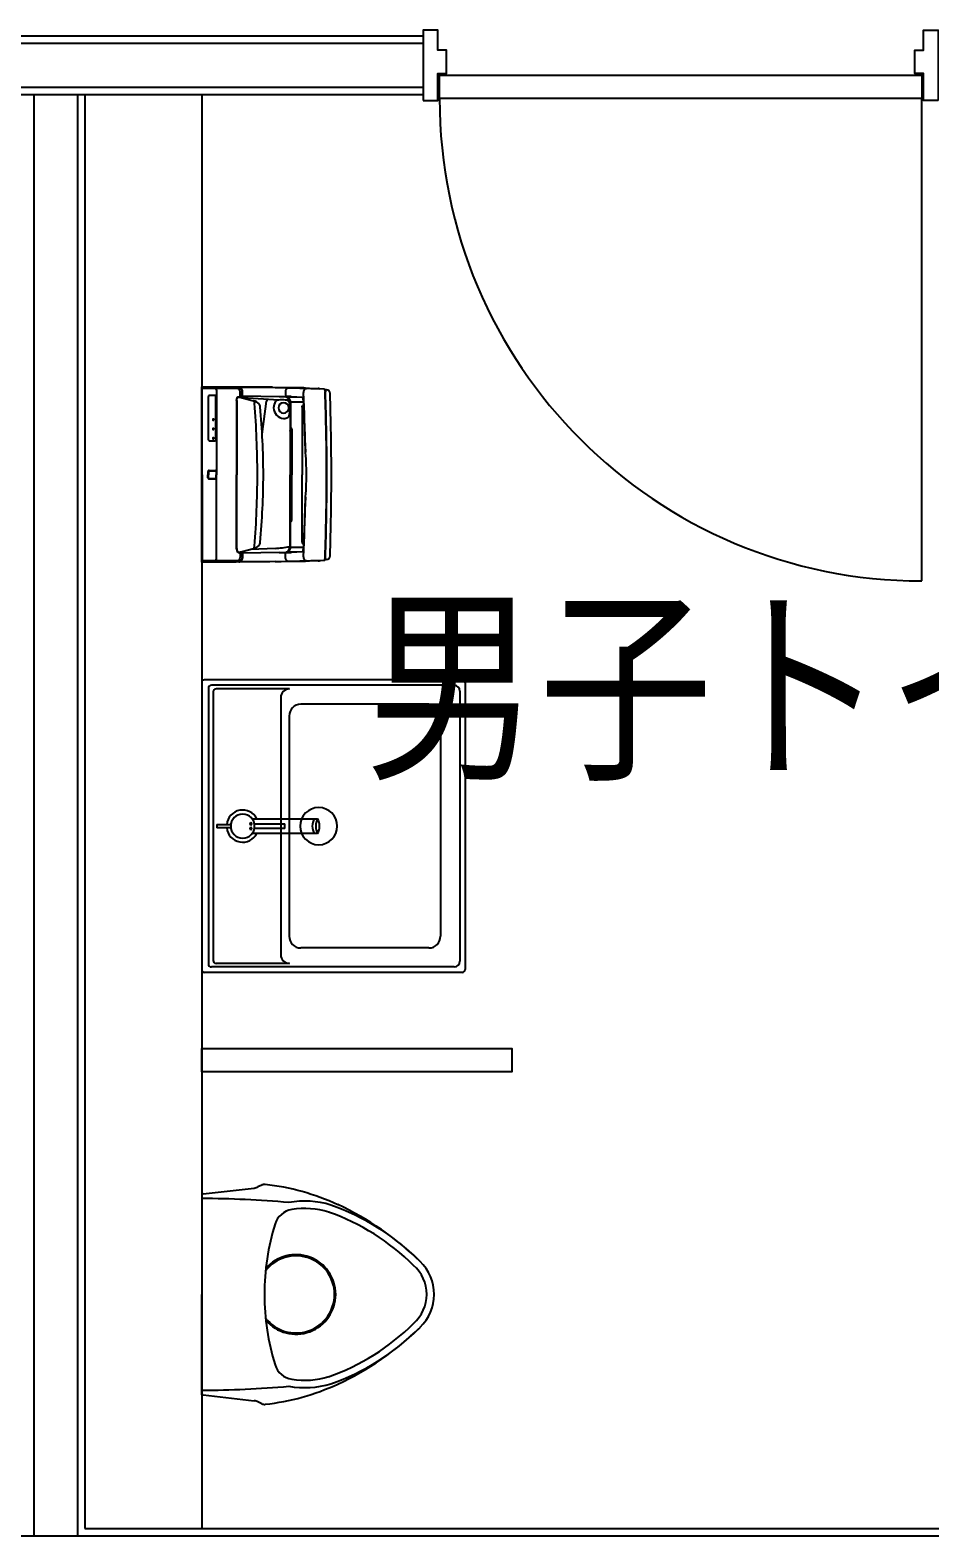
# Model space of a CAD drawing. Header units: millimetres. Extents: x 0 to 181737, y 0 to 59400.
# Drawn here: x 117206 to 118744, y 29192 to 31765 of the extents above; entities that cross this region are included whole.
import ezdxf
from ezdxf.enums import TextEntityAlignment as Align

# ---------------------------------------------------------------- set-up
doc = ezdxf.new("R2010")
doc.units = ezdxf.units.MM
doc.header["$LTSCALE"] = 0.2
for name, color, linetype in [('A_室名', 8, 'Continuous'), ('A_建築', 8, 'Continuous'), ('A_建築（什器）', 8, 'Continuous'), ('A_建築（軽鉄下地）', 8, 'Continuous')]:
    doc.layers.add(name, color=color, linetype=linetype)
doc.styles.get("Standard").update_dxf_attribs({"font": 'simplex.shx', "width": 0.8, "bigfont": 'extfont2.shx'})

# ---------------------------------------------------------------- blocks, each defined once
blk = doc.blocks.new('Toilet for Men')
at = {"color": 0}
for p, q in [((-186.9, 103), (-183.6, 96)), ((186.9, 103), (183.6, 96)), ((-171.6, 2.5), (-181.7, 89.6)), ((171.6, 2.5), (181.7, 89.6)), ((-171.6, 2.5), (-171.3, 0)), ((-171.3, 0), (0, 0)), ((171.3, 0), (0, 0)), ((171.6, 2.5), (171.3, 0))]:
    blk.add_line(p, q, dxfattribs=at)
for centre, radius, start, end in [((0, 318.5), 78.6, 90, 135.7064), ((0, 318.5), 78.6, 44.2936, 90), ((305.3, 20.6), 505.2, 135.7064, 155.2161), ((226.3, 87.8), 401.6, 135.157, 160.6404), ((226.3, 87.8), 389, 135.157, 160.6404), ((0, 318.5), 66, 90, 138.6236), ((0, 318.5), 66, 41.3764, 90), ((-226.3, 87.8), 389, 19.3596, 44.843), ((-305.3, 20.6), 505.2, 24.7839, 44.2936), ((-226.3, 87.8), 401.6, 19.3596, 44.843), ((211.8, 63.8), 402.1, 155.2161, 173.6168), ((-211.8, 63.8), 402.1, 6.3832, 24.7839), ((-2.8, 175.9), 156.5, 163.2845, 189.9664), ((-2.8, 175.9), 143.8, 163.2845, 188.8438), ((0, 161.1), 67.9, 310.6222, 229.3778), ((0, 161.1), 65.9, 307.9237, 232.0763), ((2.8, 175.9), 143.8, 351.1562, 16.7155), ((2.8, 175.9), 156.5, 350.0336, 16.7155), ((1493.3, -1.4), 1657, 174.7996, 179.9529), ((-109.9, 159.2), 35.4, 188.8438, 252.6558), ((109.9, 159.2), 35.4, 287.3442, 351.1562), ((-1493.3, -1.4), 1657, 0.0471, 5.2004), ((-177.8, 107.4), 10.1, 173.6168, 205.641), ((0, 511.2), 404.1, 252.6558, 270), ((0, 511.2), 404.1, 270, 287.3442), ((177.8, 107.4), 10.1, 334.359, 6.3832), ((-201.8, 87.3), 20.2, 6.6208, 25.641), ((201.8, 87.3), 20.2, 154.359, 173.3792)]:
    blk.add_arc(centre, radius, start, end, dxfattribs=at)

msp = doc.modelspace()

# ---------------------------------------------------------------- linework, layer by layer
at = {"layer": 'A_建築'}
for p, q in [((116873.72, 31755), (117878, 31755)), ((116873.72, 31655), (117878, 31655)), ((117300, 31655), (117300, 29205)), ((118730, 30824), (118730, 31648)), ((117300, 29205), (119820, 29205))]:
    msp.add_line(p, q, dxfattribs=at)
for points in [[(117878, 31645), (117903, 31645), (117903, 31691), (117918, 31691), (117918, 31731), (117903, 31731), (117903, 31765), (117878, 31765), (117878, 31645)], [(118758, 31645), (118733, 31645), (118733, 31691), (118718, 31691), (118718, 31731), (118733, 31731), (118733, 31765), (118758, 31765), (118758, 31645)]]:
    msp.add_lwpolyline(points, dxfattribs=at)
msp.add_lwpolyline([(118730, 31648), (117906, 31648), (117906, 31688), (118730, 31688)], close=True, dxfattribs=at)
msp.add_arc((118730, 31648), 824, 180, 270, dxfattribs=at)
at = {"layer": 'A_建築（什器）'}
msp.add_line((117499.52, 31652.51), (117499.52, 29205), dxfattribs=at)
at = {"layer": 'A_建築（什器）', "linetype": 'ByBlock', "lineweight": -2}
for p, q in [((117499.52, 31155), (117499.54, 31155.11)), ((117499.52, 31155), (117499.52, 31005.51)), ((117499.52, 30856.01), (117499.52, 31155)), ((117499.52, 31154.1), (117499.53, 31154.2)), ((117499.53, 31154.2), (117499.57, 31154.3)), ((117499.54, 31155.11), (117499.57, 31155.22)), ((117499.57, 31154.31), (117499.54, 31154.21)), ((117499.57, 31155.22), (117499.63, 31155.32)), ((117499.63, 31154.4), (117499.57, 31154.31)), ((117499.6, 31154.36), (117499.57, 31154.3)), ((117499.64, 31154.42), (117499.6, 31154.36)), ((117499.63, 31155.32), (117499.71, 31155.4)), ((117499.69, 31154.47), (117499.64, 31154.42)), ((117499.76, 31154.52), (117499.69, 31154.47)), ((117499.71, 31155.4), (117499.81, 31155.46)), ((117499.84, 31154.56), (117499.76, 31154.52)), ((117499.81, 31155.46), (117499.92, 31155.49)), ((117499.93, 31154.58), (117499.84, 31154.56)), ((117499.92, 31155.49), (117500.03, 31155.5)), ((117499.92, 31152.97), (117500.03, 31152.98)), ((117500.02, 31154.59), (117499.93, 31154.58)), ((117674.03, 31153.98), (117500.03, 31155.5)), ((117500.17, 31152.98), (117500.03, 31155.5)), ((117500.03, 31152.98), (117500.03, 31155.5)), ((117500.03, 31152.97), (117500.03, 31152.98)), ((117500.1, 31154.2), (117549.83, 31153.73)), ((117546.77, 31153), (117500.16, 31153.24)), ((117560.7, 31152.76), (117500.17, 31152.98)), ((117500.17, 31005.51), (117500.17, 31152.98)), ((117520.03, 31155.5), (117620.55, 31155.5)), ((117549.78, 31153.74), (117546.77, 31153)), ((117562.3, 31154.04), (117563.05, 31154.31)), ((117562.98, 31154.3), (117564.91, 31154.39)), ((117624.84, 31154), (117564.91, 31154.39)), ((117499.52, 31152.48), (117499.54, 31152.6)), ((117499.52, 31146.81), (117499.54, 31146.85)), ((117499.54, 31152.6), (117499.57, 31152.7)), ((117499.54, 31146.85), (117499.58, 31146.89)), ((117499.57, 31152.7), (117499.63, 31152.8)), ((117499.58, 31146.89), (117499.64, 31146.92)), ((117499.63, 31152.8), (117499.71, 31152.88)), ((117499.64, 31146.92), (117499.72, 31146.94)), ((117499.71, 31152.88), (117499.81, 31152.94)), ((117499.72, 31146.94), (117499.82, 31146.96)), ((117499.81, 31152.94), (117499.92, 31152.97)), ((117499.82, 31146.96), (117499.93, 31146.97)), ((117499.93, 31146.97), (117500.04, 31146.98)), ((117500.04, 31152.93), (117500.03, 31152.97)), ((117500.05, 31152.84), (117500.04, 31152.93)), ((117500.04, 31146.98), (117500.16, 31146.97)), ((117500.06, 31152.68), (117500.05, 31152.84)), ((117500.07, 31152.45), (117500.06, 31152.68)), ((117500.09, 31152.13), (117500.07, 31152.45)), ((117500.1, 31151.74), (117500.09, 31152.13)), ((117500.12, 31151.29), (117500.1, 31151.74)), ((117500.13, 31150.77), (117500.12, 31151.29)), ((117500.14, 31150.14), (117500.13, 31150.77)), ((117500.15, 31149.4), (117500.14, 31150.14)), ((117500.16, 31147.74), (117500.15, 31149.4)), ((117500.17, 31005.51), (117500.16, 31147.74)), ((117510.98, 31065.1), (117510.98, 31139.17)), ((117512.8, 31141.09), (117521.75, 31141.09)), ((117523.57, 31065.1), (117523.57, 31139.17)), ((117524.97, 31147.35), (117525.02, 31005.51)), ((117524.97, 31147.35), (117525.02, 31005.51)), ((117558.99, 31132.11), (117558.88, 31005.51)), ((117559.39, 31132.07), (117558.99, 31132.16)), ((117559.39, 31132.07), (117559.39, 31005.51)), ((117562.93, 31138.78), (117564.69, 31138.62)), ((117563.35, 31137.9), (117568.73, 31136.85)), ((117564.97, 31138.63), (117568.37, 31139.35)), ((117565.05, 31138.99), (117565.06, 31146.95)), ((117568.36, 31138.73), (117568.41, 31140.58)), ((117632.88, 31138.54), (117568.37, 31139.35)), ((117568.49, 31141.45), (117568.5, 31147.93)), ((117568.49, 31141.45), (117569.14, 31140.9)), ((117568.73, 31136.85), (117588.13, 31131.74)), ((117569.15, 31140.89), (117569.13, 31148.1)), ((117630.66, 31133.06), (117570.21, 31136.69)), ((117602.86, 31074.7), (117610.39, 31131.04)), ((117642.85, 31148.58), (117642.8, 31139.57)), ((117652.66, 31139.28), (117642.8, 31139.73)), ((117652.98, 31138), (117643.6, 31138.1)), ((117649.75, 31127.95), (117649.68, 31109.84)), ((117650.52, 31129.27), (117650.5, 31005.53)), ((117651.37, 31129.31), (117651.37, 31083.4)), ((117652.63, 31138.52), (117652.66, 31139.28)), ((117671.55, 31137.56), (117652.63, 31138.52)), ((117671.59, 31137.21), (117652.98, 31138)), ((117712.75, 31150.65), (117710.2, 31150.9)), ((117671.25, 31120.93), (117671.24, 31005.51)), ((117673.53, 31123.51), (117671.88, 31123.51)), ((117650.93, 31079.72), (117650.93, 31005.51)), ((117653.76, 31079.74), (117653.77, 31005.51)), ((117512.8, 31063.21), (117521.75, 31063.22)), ((117499.52, 30856.01), (117499.52, 31005.51)), ((117500.17, 31005.51), (117500.17, 30858.03)), ((117510.22, 31011), (117510.22, 31005.5)), ((117510.22, 31011), (117510.37, 31011)), ((117510.22, 31000.01), (117510.22, 31005.51)), ((117510.22, 31000.01), (117510.37, 31000.01)), ((117510.37, 31011), (117510.37, 31005.5)), ((117510.37, 31000.01), (117510.37, 31005.51)), ((117510.52, 31011), (117510.52, 31005.5)), ((117510.52, 31011), (117511.07, 31011)), ((117510.52, 31000.01), (117510.52, 31005.51)), ((117510.52, 31000.01), (117511.07, 31000.01)), ((117510.64, 31011), (117510.64, 31005.5)), ((117510.64, 31000.01), (117510.64, 31005.51)), ((117511.07, 31011), (117511.07, 31005.5)), ((117511.07, 31000.01), (117511.07, 31005.51)), ((117511.07, 31000.01), (117511.07, 31005.51)), ((117512.03, 31012.81), (117523.22, 31012.81)), ((117512.03, 31012.81), (117512.03, 31012.66)), ((117512.03, 31012.66), (117523.22, 31012.66)), ((117512.03, 31012.51), (117523.22, 31012.51)), ((117512.03, 31012.51), (117512.03, 31011.96)), ((117512.03, 31012.4), (117523.22, 31012.4)), ((117512.03, 30998.5), (117512.03, 30999.04)), ((117512.08, 31011.96), (117523.17, 31011.96)), ((117512.08, 30999.05), (117523.17, 30999.05)), ((117523.22, 31012.81), (117523.22, 31012.66)), ((117523.22, 31012.51), (117523.22, 31011.96)), ((117523.22, 30998.5), (117523.22, 30999.04)), ((117524.18, 31011), (117524.18, 31005.51)), ((117524.72, 31011), (117524.18, 31011)), ((117524.18, 31000.01), (117524.18, 31005.5)), ((117524.72, 31000.01), (117524.18, 31000.01)), ((117524.61, 31011), (117524.61, 31005.5)), ((117524.61, 31000.01), (117524.61, 31005.51)), ((117524.72, 31011), (117524.72, 31005.5)), ((117524.72, 31000.01), (117524.72, 31005.51)), ((117524.87, 31011), (117524.87, 31005.5)), ((117525.02, 31011), (117524.87, 31011)), ((117524.87, 31000.01), (117524.87, 31005.51)), ((117525.02, 31000.01), (117524.87, 31000.01)), ((117524.97, 30863.66), (117525.02, 31005.51)), ((117524.97, 30863.66), (117525.02, 31005.5)), ((117525.02, 31011), (117525.02, 31005.5)), ((117525.02, 31000.01), (117525.02, 31005.51)), ((117558.99, 30878.91), (117558.88, 31005.51)), ((117559.39, 30878.95), (117559.39, 31005.51)), ((117650.52, 30881.74), (117650.5, 31005.48)), ((117650.93, 30931.29), (117650.93, 31005.51)), ((117653.76, 30931.28), (117653.77, 31005.51)), ((117671.25, 30890.09), (117671.24, 31005.51)), ((117512.03, 30998.61), (117523.22, 30998.61)), ((117512.03, 30998.5), (117523.22, 30998.5)), ((117512.03, 30998.2), (117512.03, 30998.35)), ((117512.03, 30998.35), (117523.22, 30998.35)), ((117512.03, 30998.2), (117523.22, 30998.2)), ((117523.22, 30998.2), (117523.22, 30998.35)), ((117651.37, 30881.71), (117651.37, 30927.62)), ((117559.39, 30880.74), (117558.99, 30880.54)), ((117562.93, 30872.23), (117564.69, 30872.4)), ((117563.35, 30873.11), (117568.73, 30874.17)), ((117564.97, 30872.38), (117568.37, 30871.67)), ((117565.05, 30872.03), (117565.06, 30864.06)), ((117568.36, 30872.28), (117568.41, 30870.44)), ((117632.88, 30872.47), (117568.37, 30871.67)), ((117568.49, 30869.56), (117569.14, 30870.12)), ((117568.73, 30874.17), (117588.13, 30879.28)), ((117569.15, 30870.12), (117569.13, 30862.91)), ((117624.8, 30879.48), (117583.54, 30877.83)), ((117652.66, 30871.74), (117642.8, 30871.29)), ((117642.85, 30862.43), (117642.8, 30871.44)), ((117652.98, 30873.01), (117643.6, 30872.92)), ((117671.55, 30873.45), (117652.63, 30872.49)), ((117652.63, 30872.49), (117652.66, 30871.74)), ((117671.59, 30873.8), (117652.98, 30873.01)), ((117673.53, 30887.51), (117671.88, 30887.51)), ((117500.17, 30858.03), (117500.03, 30855.51)), ((117674.03, 30857.03), (117500.03, 30855.51)), ((117500.1, 30856.81), (117549.83, 30857.29)), ((117546.77, 30858.02), (117500.16, 30857.78)), ((117560.7, 30858.26), (117500.17, 30858.03)), ((117503.52, 30857.36), (117505.02, 30857.37)), ((117503.83, 30856.99), (117504.72, 30856.99)), ((117507.02, 30857.38), (117508.52, 30857.4)), ((117507.33, 30857.02), (117508.22, 30857.02)), ((117549.78, 30857.28), (117546.77, 30858.02)), ((117562.3, 30856.97), (117563.05, 30856.7)), ((117562.98, 30856.71), (117564.91, 30856.63)), ((117624.84, 30857.01), (117564.91, 30856.63)), ((117568.49, 30869.56), (117568.5, 30863.08)), ((117712.75, 30860.37), (117710.2, 30860.11))]:
    msp.add_line(p, q, dxfattribs=at)
at = {"layer": 'A_建築（什器）', "linetype": 'Continuous'}
for p, q in [((117499.52, 30650.06), (117499.52, 30160.06)), ((117934.52, 30655.06), (117504.52, 30655.06)), ((117944.52, 30655.06), (117507.52, 30655.06)), ((117511.02, 30640.66), (117511.02, 30169.46)), ((117930.82, 30645.66), (117516.02, 30645.66)), ((117649.52, 30639.61), (117524.02, 30639.61)), ((117949.52, 30650.06), (117949.52, 30160.06)), ((117519.02, 30634.61), (117519.02, 30175.52)), ((117634.52, 30624.61), (117634.52, 30185.52)), ((117887.66, 30613.19), (117668.89, 30613.19)), ((117940.82, 30635.66), (117940.82, 30174.46)), ((117648.89, 30593.19), (117648.89, 30216.94)), ((117907.66, 30593.19), (117907.66, 30216.94)), ((117525.34, 30408.06), (117525.34, 30402.06)), ((117525.34, 30408.06), (117549.24, 30408.06)), ((117585.77, 30417.56), (117697.65, 30417.56)), ((117589.63, 30409.06), (117641.32, 30409.06)), ((117549.24, 30402.06), (117525.34, 30402.06)), ((117697.65, 30392.56), (117585.77, 30392.56)), ((117641.32, 30401.06), (117589.63, 30401.06)), ((117887.66, 30196.94), (117668.89, 30196.94)), ((117934.52, 30155.06), (117504.52, 30155.06)), ((117944.52, 30155.06), (117507.52, 30155.06)), ((117930.82, 30164.46), (117516.02, 30164.46)), ((117649.52, 30170.52), (117524.02, 30170.52))]:
    msp.add_line(p, q, dxfattribs=at)
at = {"layer": 'A_建築（什器）', "linetype": 'ByBlock', "lineweight": -2}
for points in [[(117520.52, 31098.51), (117520.52, 31100.51), (117518.52, 31100.51), (117518.52, 31098.51)], [(117520.52, 31082.51), (117520.52, 31084.51), (117518.52, 31084.51), (117518.52, 31082.51)], [(117520.52, 31066.51), (117520.52, 31068.51), (117518.52, 31068.51), (117518.52, 31066.51)]]:
    msp.add_lwpolyline(points, close=True, dxfattribs=at)
at = {"layer": 'A_建築（什器）'}
msp.add_lwpolyline([(117499.52, 29985.29), (117499.52, 30025.29), (118029.52, 30025.29), (118029.52, 29985.29)], close=True, dxfattribs=at)
at = {"layer": 'A_建築（什器）', "linetype": 'ByBlock', "lineweight": -2}
for centre, radius, start, end in [((117500.03, 31154.99), 0.508, 90.40709, 179.09433), ((117500.06, 31152.46), 0.535, 77.65325, 177.50959), ((117500.02, 31153.71), 0.494, 80.78687, 173.76559), ((117562.68, 31146.71), 7.34, 57.85228, 93.01914), ((117563.46, 31147.7), 6.63, 50.50118, 93.56374), ((115878.37, -33100.42), 64278.16, 88.3679564, 88.4430501), ((117647.35, 31148.97), 4.47, 79.51612, 180.6677), ((117693.8, 31304.96), 152.27, 262.53903, 271.79753), ((117512.82, 31139.25), 1.84, 90.47323, 181.5752), ((117521.74, 31139.25), 1.84, 358.4248, 89.52677), ((117559.97, 31147.7), 5.14, 351.61712, 85.83375), ((117564.73, 31140.57), 1.95, 267.22435, 286.69488), ((117566.58, 31138.84), 1.54, 174.6312, 249.96018), ((117562.54, 31148.51), 5.98, 354.4982, 47.8468), ((117562.68, 31148.7), 6.47, 354.72966, 39.47523), ((117570.7, 31138.75), 2.34, 177.63166, 257.81082), ((117567.04, 31140.97), 2.1, 309.27009, 358.08507), ((117572.28, 31140.64), 3.87, 167.95153, 180.96607), ((117584.88, 31114.57), 17.45, 43.25576, 78.6144), ((115617.61, 30988.78), 1977.27, 0.48893, 4.02388), ((117617.32, 31130.83), 6.93, 150.69173, 178.28267), ((117639.96, 31120.32), 17.59, 143.07997, 181.91967), ((117630.73, 31126.62), 6.45, 90.56797, 138.53278), ((117639.52, 31119.51), 8.88, 90, 270), ((117639.52, 31119.51), 8.88, 90, 270), ((117636.34, 31077.07), 56.28, 83.19719, 95.79552), ((117633.05, 31019.34), 119.23, 84.92364, 90.49787), ((117639.52, 31119.51), 8.88, 270, 90), ((117639.52, 31119.51), 8.88, 270, 90), ((117644.84, 31139.72), 2.04, 184.29974, 232.81569), ((117643.4, 31126.44), 6.52, 13.38397, 93.4593), ((117646.47, 31139.55), 1.98, 179.01668, 228.86237), ((117636.05, 31126.5), 14.72, 10.65762, 51.88781), ((117648.38, 31139.57), 1.99, 179.1359, 229.16074), ((117640.25, 31129.29), 11.12, 359.70517, 52.09031), ((117650.83, 31128.17), 1.09, 106.34374, 179.1385), ((117661, 30838.45), 290.96, 87.57296, 92.06365), ((117653.2, 31138.54), 0.579, 181.88227, 247.39227), ((117670.79, 31136.16), 1.6, 14.7837, 61.68197), ((117671.08, 31135.93), 1.38, 18.64192, 68.19917), ((117651.12, 31130.16), 22.16, 4.3355, 16.79605), ((126472.65, 31452.23), 8805.26, 182.084634, 182.658521), ((117679.23, 31146.66), 5.84, 89.00756, 186.64228), ((114021.3, 30971.53), 3656.3, 1.2064, 2.73477), ((117698.1, 31143.27), 9.51, 64.47007, 87.16231), ((113212.94, 30994.81), 4500.04, 0.1362, 1.94476), ((113037.61, 30993.01), 4675.88, 0.15309, 1.88884), ((117712.42, 31144.24), 6.41, 359.74341, 87.04235), ((113275.49, 30997.1), 4445.77, 0.1084, 1.89632), ((117589.37, 31120.45), 10.22, 4.63407, 36.47818), ((116153.51, 30995.3), 1451.52, 0.40284, 4.97893), ((117641.11, 31120.1), 18.74, 181.14905, 264.94618), ((117638.63, 31118.97), 17.55, 272.71544, 297.88788), ((117642.97, 31109.01), 6.76, 304.89075, 7.12218), ((117512.82, 31065.05), 1.84, 178.4248, 269.52677), ((117521.74, 31065.05), 1.84, 270.47323, 1.5752), ((116758.51, 30984.93), 920.47, 1.27566, 3.96045), ((117512.03, 31011), 1.81, 90, 180.03705), ((117512.03, 31000.01), 1.81, 179.96295, 270), ((117512.03, 31011), 1.66, 90, 180.56182), ((117512.03, 31000.01), 1.66, 179.43818, 270), ((117512.03, 31011), 1.51, 90, 180.04443), ((117512.03, 31000.01), 1.51, 179.95557, 270), ((117512.03, 31011), 1.39, 90, 180.13814), ((117512.03, 31000.01), 1.39, 179.86186, 270), ((117512.03, 31011), 0.962, 87.11525, 180), ((117512.03, 31000.01), 0.962, 180, 272.88475), ((117523.22, 31011), 0.962, 0, 92.88475), ((117523.22, 31000.01), 0.962, 267.11525, 0), ((117523.22, 31011), 1.81, 359.96295, 90), ((117523.22, 31011), 1.66, 359.43818, 90), ((117523.22, 31011), 1.51, 359.95557, 90), ((117523.22, 31011), 1.39, 359.86186, 90), ((117523.22, 31000.01), 1.66, 270, 0.56182), ((117523.22, 31000.01), 1.39, 270, 0.13814), ((117523.22, 31000.01), 1.81, 270, 0.03705), ((117523.22, 31000.01), 1.51, 270, 0.04443), ((115617.61, 31022.23), 1977.27, 355.97612, 359.51107), ((116153.51, 31015.71), 1451.52, 355.02107, 359.59716), ((116758.51, 31026.08), 920.47, 356.03955, 358.72434), ((113212.94, 31016.2), 4500.04, 358.05524, 359.8638), ((113037.61, 31018), 4675.88, 358.11116, 359.84691), ((113275.49, 31013.92), 4445.77, 358.10368, 359.8916), ((126472.65, 30558.79), 8805.26, 177.341479, 177.915366), ((114021.3, 31039.49), 3656.3, 357.26523, 358.7936), ((117564.73, 30870.45), 1.95, 73.30512, 92.77565), ((117566.58, 30872.17), 1.54, 110.03982, 185.3688), ((117570.7, 30872.27), 2.34, 102.18918, 182.36834), ((117567.04, 30870.05), 2.1, 1.91493, 50.72991), ((117572.28, 30870.37), 3.87, 179.03393, 192.04847), ((117584.88, 30896.44), 17.45, 281.3856, 316.74424), ((117589.37, 30890.56), 10.22, 323.52182, 355.36593), ((117603.26, 31170.35), 291.66, 274.23554, 279.19239), ((117633.05, 30991.68), 119.23, 269.50213, 275.07636), ((117644.84, 30871.29), 2.04, 127.18431, 175.70026), ((117646.47, 30871.46), 1.98, 131.13763, 180.98332), ((117636.05, 30884.51), 14.72, 308.11219, 349.34238), ((117648.38, 30871.45), 1.99, 130.83926, 180.8641), ((117640.25, 30881.72), 11.12, 307.90969, 0.29483), ((117650.76, 30882.71), 0.952, 197.22653, 255.58565), ((117661, 31172.56), 290.96, 267.93635, 272.42704), ((117653.2, 30872.47), 0.579, 112.60773, 178.11773), ((117670.79, 30874.86), 1.6, 298.31803, 345.2163), ((117671.08, 30875.09), 1.38, 291.80083, 341.35808), ((117651.12, 30880.85), 22.16, 343.20395, 355.6645), ((117500.06, 30858.55), 0.535, 182.49041, 282.34675), ((117500.03, 30856.02), 0.508, 180.90567, 269.59291), ((117500.02, 30857.3), 0.494, 186.23441, 279.21313), ((117503.83, 30857.3), 0.31, 168.87458, 269.7147), ((117504.72, 30857.3), 0.31, 270.2853, 11.12542), ((117507.33, 30857.33), 0.31, 168.87458, 269.7147), ((117508.22, 30857.33), 0.31, 270.2853, 11.12542), ((117559.97, 30863.31), 5.14, 274.16625, 8.38288), ((117562.68, 30864.31), 7.34, 266.98086, 302.14772), ((117563.46, 30863.31), 6.63, 266.43626, 309.49882), ((117562.54, 30862.5), 5.98, 312.1532, 5.5018), ((117562.68, 30862.32), 6.47, 320.52477, 5.27034), ((115878.37, 95111.44), 64278.16, 271.5569499, 271.6320436), ((117647.35, 30862.04), 4.47, 179.3323, 280.48388), ((117679.23, 30864.36), 5.84, 173.35772, 270.99244), ((117693.8, 30706.05), 152.27, 88.20247, 97.46097), ((117698.1, 30867.74), 9.51, 272.83769, 295.52993), ((117712.42, 30866.77), 6.41, 272.95765, 0.25659)]:
    msp.add_arc(centre, radius, start, end, dxfattribs=at)
at = {"layer": 'A_建築（什器）', "linetype": 'Continuous'}
for centre, radius, start, end in [((117504.52, 30650.06), 5, 90, 180), ((117516.02, 30640.66), 5, 90, 180), ((117524.02, 30634.61), 5, 90, 180), ((117649.52, 30624.61), 15, 90, 180), ((117930.82, 30635.66), 10, 0, 90), ((117944.52, 30650.06), 5, 0, 90), ((117668.89, 30593.19), 20, 90, 180), ((117887.66, 30593.19), 20, 0, 90), ((117699.52, 30405.06), 31.75, 90, 180), ((117699.52, 30405.06), 31.75, 270, 90), ((117569.52, 30405.06), 27.5, 27.03569, 173.73709), ((117569.52, 30405.06), 20.5, 90, 270), ((117569.52, 30405.06), 20.5, 270, 90), ((117583.52, 30409.06), 1.7, 90, 270), ((117583.52, 30409.06), 1.7, 270, 90), ((117601.52, 30405.06), 40, 354.26083, 5.73917), ((117713.21, 30405.06), 24.78, 149.71071, 210.28929), ((117719.06, 30405.06), 24.78, 149.71071, 210.28929), ((117676.25, 30405.06), 24.78, 329.71071, 30.28929), ((117569.52, 30405.06), 27.5, 186.26291, 332.96431), ((117583.52, 30401.06), 1.7, 90, 270), ((117583.52, 30401.06), 1.7, 270, 90), ((117699.52, 30405.06), 31.75, 180, 270), ((117668.89, 30216.94), 20, 180, 270), ((117887.66, 30216.94), 20, 270, 0), ((117524.02, 30175.52), 5, 180, 270), ((117649.52, 30185.52), 15, 180, 270), ((117504.52, 30160.06), 5, 180, 270), ((117516.02, 30169.46), 5, 180, 270), ((117930.82, 30174.46), 10, 270, 0), ((117944.52, 30160.06), 5, 270, 0)]:
    msp.add_arc(centre, radius, start, end, dxfattribs=at)
at = {"layer": 'A_建築（什器）', "linetype": 'ByBlock', "lineweight": -2, "extrusion": (0, 0, -1)}
for centre, major_axis, ratio, start_param, end_param in [((117522.71, 31147.31), (0.02, 5.59), 0.4038952, 6.2831853, 7.8892127), ((117562.81, 31132.1), (0.01, 6.69), 0.5694296, 4.7124069, 6.4000992), ((117563.27, 31131.99), (0.01, 5.91), 0.6564156, 4.6857901, 6.5132442), ((117587.8, 31126.97), (-0.03, -4.81), 0.4612645, 3.2485398, 4.6219709), ((117709.05, 31147.1), (0.01, 4.55), 0.4182143, 0, 1.5648214), ((117709.05, 31147.1), (-0.01, -4.55), 0.2954572, 3.1415927, 4.6198467), ((117671.86, 31120.93), (0.01, 2.58), 0.2395305, 4.6700142, 6.2831853), ((117652.34, 31079.72), (0, 5.78), 0.2448108, 4.7063237, 7.8537999)]:
    msp.add_ellipse(centre, major_axis=major_axis, ratio=ratio, start_param=start_param, end_param=end_param, dxfattribs=at)
at = {"layer": 'A_建築（什器）', "linetype": 'ByBlock', "lineweight": -2}
for centre, major_axis, ratio, start_param, end_param in [((117652.34, 30931.29), (0, -5.78), 0.2448108, 4.7063237, 7.8537999), ((117562.81, 30878.92), (0.01, -6.69), 0.5694296, 4.7124069, 6.3812621), ((117563.27, 30879.03), (0.01, -5.91), 0.6564156, 4.6857901, 6.5132442), ((117587.8, 30884.04), (-0.03, 4.81), 0.4612645, 3.2485398, 4.6219709), ((117671.86, 30890.09), (0.01, -2.58), 0.2395305, 4.6700142, 6.2831853), ((117522.71, 30863.71), (0.02, -5.59), 0.4038952, 6.2831853, 7.8892127), ((117709.05, 30863.91), (0.01, -4.55), 0.4182143, 0, 1.5648214), ((117709.05, 30863.91), (-0.01, 4.55), 0.2954572, 3.1415927, 4.6198467)]:
    msp.add_ellipse(centre, major_axis=major_axis, ratio=ratio, start_param=start_param, end_param=end_param, dxfattribs=at)
at = {"layer": 'A_建築（軽鉄下地）', "color": 8, "ltscale": 50}
for p, q in [((116873.72, 31742.5), (117878, 31742.5)), ((116873.72, 31667.5), (117878, 31667.5)), ((117212.5, 31655), (117212.5, 29192.5)), ((117287.5, 31655), (117287.5, 29192.5)), ((114750, 29192.5), (121950, 29192.5))]:
    msp.add_line(p, q, dxfattribs=at)

# ---------------------------------------------------------------- block references
at = {"layer": 'A_建築（什器）', "rotation": 269.9999999999999}
msp.add_blockref('Toilet for Men', (117499.52, 29605.06), dxfattribs=at)

# ---------------------------------------------------------------- texts
at = {"layer": 'A_室名', "width": 0.9}
msp.add_text('男子トイレ', height=300, dxfattribs=at).set_placement((117778.84, 30783.23), align=Align.TOP_LEFT)

doc.saveas('drawing.dxf')
